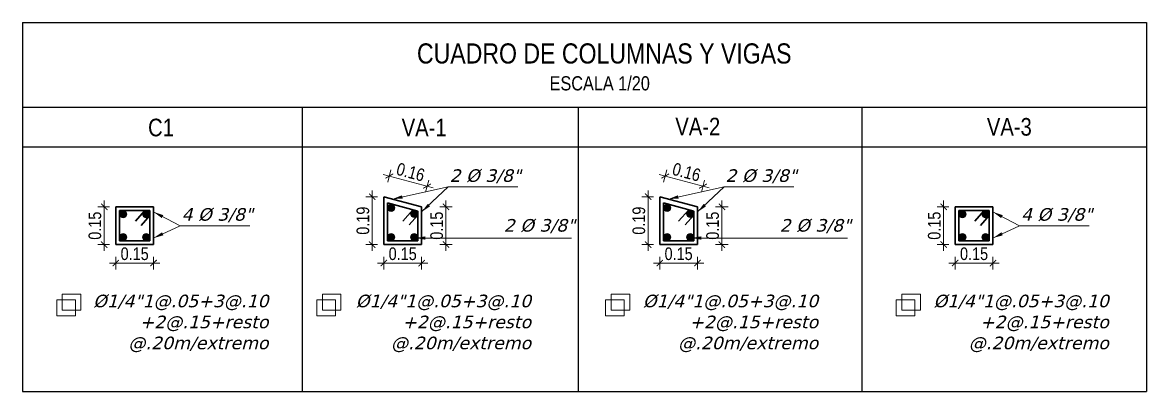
# Model space of a CAD drawing. Header units: metres. Extents: x 912 to 1393, y 476 to 584.
# Drawn here: x 1283.191 to 1287.652, y 500.835 to 502.301 of the extents above; entities that cross this region are included whole.
import ezdxf

# ---------------------------------------------------------------- set-up
doc = ezdxf.new("R2010")
doc.units = ezdxf.units.M
doc.linetypes.add('ACAD_ISO04W100', pattern=[30, 24, -3, 0, -3])
doc.layers.add('A_50_CotasExter', color=253, linetype='Continuous')
for name, color, linetype, lineweight in [('Acero', 152, 'Continuous', 35), ('AUX', 7, 'Continuous', 13), ('Cotas', 7, 'Continuous', 20), ('ESCALERA', 7, 'Continuous', 13), ('Especificaciones', 7, 'Continuous', 20), ('FIC-2ES_ACERO_', 160, 'Continuous', 30), ('FIC-2ES_COLUMNA', 152, 'Continuous', 30), ('pisos', 8, 'Continuous', 13)]:
    doc.layers.add(name, color=color, linetype=linetype, lineweight=lineweight)
doc.styles.add('-Arial Narrow', font='ARIALN.TTF')
doc.styles.add('3mm', font='simplex', dxfattribs={"height": 6})
doc.styles.add('ARIAL', font='arial.ttf')
doc.styles.add('R80_50', font='verdanai.ttf', dxfattribs={"height": 0.065})
doc.dimstyles.new('corte 25', dxfattribs={"dimtxt": 0.05, "dimasz": 0.025, "dimexe": 0.025, "dimexo": 0.0125, "dimgap": 0.0125, "dimtad": 1, "dimzin": 4, "dimdsep": 46, "dimtxsty": 'ARIAL', "dimblk": 'ARCHTICK', "dimcen": 0.025, "dimdle": 0.025, "dimclrd": 256, "dimclre": 256, "dimclrt": 7, "dimadec": 0, "dimazin": 0, "dimtfac": 1, "dimtix": 1, "dimtmove": 0, "dimatfit": 3, "dimfxl": 0.1, "dimlwd": -1, "dimarcsym": 0})
doc.dimstyles.new('Esc 1_20n', dxfattribs={"dimscale": 0.02, "dimtxt": 2, "dimasz": 1, "dimexe": 1, "dimexo": 1, "dimgap": 0.45, "dimtad": 1, "dimtoh": 1, "dimzin": 3, "dimdsep": 46, "dimtxsty": '-Arial Narrow', "dimblk": 'ARCHTICK', "dimcen": 1, "dimdle": 1, "dimclrd": 252, "dimclre": 252, "dimclrt": 252, "dimadec": 0, "dimazin": 0, "dimtfac": 1, "dimtix": 1, "dimtmove": 1, "dimatfit": 2, "dimldrblk": 'ARCHTICK', "dimfxl": 1, "dimfxlon": 1, "dimtolj": 2, "dimlwd": 5, "dimlwe": 5, "dimarcsym": 0})

# ---------------------------------------------------------------- blocks, each defined once
blk = doc.blocks.new('_ArchTick')
at = {"layer": 'pisos', "color": 0, "const_width": 0.15}
blk.add_lwpolyline([(-0.5, -0.5), (0.5, 0.5)], dxfattribs=at)
blk = doc.blocks.new('*D303')
at = {"layer": 'A_50_CotasExter', "color": 252, "lineweight": 5, "transparency": 16777216}
for p, q in [((1283.5363, 501.3452), (1283.7363, 501.3452)), ((1283.5613, 501.3702), (1283.5613, 501.3202)), ((1283.7113, 501.3702), (1283.7113, 501.3202))]:
    blk.add_line(p, q, dxfattribs=at)
at = {"layer": 'DEFPOINTS', "color": 0, "lineweight": 20, "transparency": 16777216}
for p in [(1283.5613, 501.4187), (1283.7113, 501.4187), (1283.7113, 501.3452)]:
    blk.add_point(p, dxfattribs=at)
at = {"layer": 'A_50_CotasExter', "color": 252, "lineweight": 5, "transparency": 16777216, "xscale": 0.025, "yscale": 0.025, "zscale": 0.025, "rotation": 180}
blk.add_blockref('_ArchTick', (1283.5613, 501.3452), dxfattribs=at)
at = {"layer": 'A_50_CotasExter', "color": 252, "lineweight": 5, "transparency": 16777216, "xscale": 0.025, "yscale": 0.025, "zscale": 0.025}
blk.add_blockref('_ArchTick', (1283.7113, 501.3452), dxfattribs=at)
at = {"layer": 'A_50_CotasExter', "color": 252, "transparency": 16777216, "insert": (1283.6363, 501.382), "char_height": 0.05, "attachment_point": 5, "style": '-Arial Narrow'}
blk.add_mtext('\\A2;0.15', dxfattribs=at)
blk = doc.blocks.new('*D304')
at = {"layer": 'A_50_CotasExter', "color": 252, "lineweight": 5, "transparency": 16777216}
for p, q in [((1283.5363, 501.5687), (1283.4904, 501.5687)), ((1283.5154, 501.5937), (1283.5154, 501.3937)), ((1283.5363, 501.4187), (1283.4904, 501.4187))]:
    blk.add_line(p, q, dxfattribs=at)
at = {"layer": 'DEFPOINTS', "color": 0, "lineweight": 20, "transparency": 16777216}
for p in [(1283.5613, 501.5687), (1283.5154, 501.4187), (1283.5613, 501.4187)]:
    blk.add_point(p, dxfattribs=at)
at = {"layer": 'A_50_CotasExter', "color": 252, "lineweight": 5, "transparency": 16777216, "xscale": 0.025, "yscale": 0.025, "zscale": 0.025}
for p, rotation in [((1283.5154, 501.5687), 90), ((1283.5154, 501.4187), 270)]:
    blk.add_blockref('_ArchTick', p, dxfattribs=dict(at, rotation=rotation))
at = {"layer": 'A_50_CotasExter', "color": 252, "transparency": 16777216, "insert": (1283.4786, 501.4937), "char_height": 0.05, "attachment_point": 5, "rotation": 90, "style": '-Arial Narrow'}
blk.add_mtext('\\A2;0.15', dxfattribs=at)
blk = doc.blocks.new('*D305')
at = {"layer": 'A_50_CotasExter', "color": 252, "lineweight": 5, "transparency": 16777216}
for p, q in [((1284.6, 501.3452), (1284.8, 501.3452)), ((1284.625, 501.3702), (1284.625, 501.3202)), ((1284.775, 501.3702), (1284.775, 501.3202))]:
    blk.add_line(p, q, dxfattribs=at)
at = {"layer": 'DEFPOINTS', "color": 0, "lineweight": 20, "transparency": 16777216}
for p in [(1284.625, 501.4187), (1284.775, 501.4187), (1284.775, 501.3452)]:
    blk.add_point(p, dxfattribs=at)
at = {"layer": 'A_50_CotasExter', "color": 252, "lineweight": 5, "transparency": 16777216, "xscale": 0.025, "yscale": 0.025, "zscale": 0.025, "rotation": 180}
blk.add_blockref('_ArchTick', (1284.625, 501.3452), dxfattribs=at)
at = {"layer": 'A_50_CotasExter', "color": 252, "lineweight": 5, "transparency": 16777216, "xscale": 0.025, "yscale": 0.025, "zscale": 0.025}
blk.add_blockref('_ArchTick', (1284.775, 501.3452), dxfattribs=at)
at = {"layer": 'A_50_CotasExter', "color": 252, "transparency": 16777216, "insert": (1284.7, 501.382), "char_height": 0.05, "attachment_point": 5, "style": '-Arial Narrow'}
blk.add_mtext('\\A2;0.15', dxfattribs=at)
blk = doc.blocks.new('*D306')
at = {"layer": 'A_50_CotasExter', "color": 252, "lineweight": 5, "transparency": 16777216}
for p, q in [((1284.6, 501.6087), (1284.5541, 501.6087)), ((1284.5791, 501.6337), (1284.5791, 501.3937)), ((1284.6, 501.4187), (1284.5541, 501.4187))]:
    blk.add_line(p, q, dxfattribs=at)
at = {"layer": 'DEFPOINTS', "color": 0, "lineweight": 20, "transparency": 16777216}
for p in [(1284.625, 501.6087), (1284.5791, 501.4187), (1284.625, 501.4187)]:
    blk.add_point(p, dxfattribs=at)
at = {"layer": 'A_50_CotasExter', "color": 252, "lineweight": 5, "transparency": 16777216, "xscale": 0.025, "yscale": 0.025, "zscale": 0.025}
for p, rotation in [((1284.5791, 501.6087), 90), ((1284.5791, 501.4187), 270)]:
    blk.add_blockref('_ArchTick', p, dxfattribs=dict(at, rotation=rotation))
at = {"layer": 'A_50_CotasExter', "color": 252, "transparency": 16777216, "insert": (1284.5423, 501.5137), "char_height": 0.05, "attachment_point": 5, "rotation": 90, "style": '-Arial Narrow'}
blk.add_mtext('\\A2;0.19', dxfattribs=at)
blk = doc.blocks.new('*D309')
at = {"layer": 'A_50_CotasExter', "color": 252, "lineweight": 5, "transparency": 16777216}
for p, q in [((1284.8468, 501.5687), (1284.8968, 501.5687)), ((1284.8718, 501.3937), (1284.8718, 501.5937)), ((1284.8468, 501.4187), (1284.8968, 501.4187))]:
    blk.add_line(p, q, dxfattribs=at)
at = {"layer": 'DEFPOINTS', "color": 0, "lineweight": 20, "transparency": 16777216}
for p in [(1284.775, 501.5687), (1284.8718, 501.5687), (1284.775, 501.4187)]:
    blk.add_point(p, dxfattribs=at)
at = {"layer": 'A_50_CotasExter', "color": 252, "lineweight": 5, "transparency": 16777216, "xscale": 0.025, "yscale": 0.025, "zscale": 0.025}
for p, rotation in [((1284.8718, 501.5687), 90), ((1284.8718, 501.4187), 270)]:
    blk.add_blockref('_ArchTick', p, dxfattribs=dict(at, rotation=rotation))
at = {"layer": 'A_50_CotasExter', "color": 252, "transparency": 16777216, "insert": (1284.835, 501.4937), "char_height": 0.05, "attachment_point": 5, "rotation": 90, "style": '-Arial Narrow'}
blk.add_mtext('\\A2;0.15', dxfattribs=at)
blk = doc.blocks.new('*D310')
at = {"layer": 'A_50_CotasExter', "color": 252, "lineweight": 5, "transparency": 16777216}
for p, q in [((1284.6227, 501.6974), (1284.8211, 501.6445)), ((1284.6405, 501.6668), (1284.6533, 501.7151)), ((1284.7905, 501.6268), (1284.8033, 501.6751))]:
    blk.add_line(p, q, dxfattribs=at)
at = {"layer": 'DEFPOINTS', "color": 0, "lineweight": 20, "transparency": 16777216}
for p in [(1284.7969, 501.651), (1284.625, 501.6087), (1284.775, 501.5687)]:
    blk.add_point(p, dxfattribs=at)
at = {"layer": 'A_50_CotasExter', "color": 252, "lineweight": 5, "transparency": 16777216, "xscale": 0.025, "yscale": 0.025, "zscale": 0.025}
for p, rotation in [((1284.6469, 501.691), 165.0685828240693), ((1284.7969, 501.651), 345.0685828240693)]:
    blk.add_blockref('_ArchTick', p, dxfattribs=dict(at, rotation=rotation))
at = {"layer": 'A_50_CotasExter', "color": 252, "transparency": 16777216, "insert": (1284.7314, 501.7065), "char_height": 0.05, "attachment_point": 5, "rotation": 345.0686, "style": '-Arial Narrow'}
blk.add_mtext('\\A2;0.16', dxfattribs=at)
blk = doc.blocks.new('*D307')
at = {"layer": 'A_50_CotasExter', "color": 252, "lineweight": 5, "transparency": 16777216}
for p, q in [((1285.6951, 501.3452), (1285.8951, 501.3452)), ((1285.7201, 501.3702), (1285.7201, 501.3202)), ((1285.8701, 501.3702), (1285.8701, 501.3202))]:
    blk.add_line(p, q, dxfattribs=at)
at = {"layer": 'DEFPOINTS', "color": 0, "lineweight": 20, "transparency": 16777216}
for p in [(1285.7201, 501.4187), (1285.8701, 501.4187), (1285.8701, 501.3452)]:
    blk.add_point(p, dxfattribs=at)
at = {"layer": 'A_50_CotasExter', "color": 252, "lineweight": 5, "transparency": 16777216, "xscale": 0.025, "yscale": 0.025, "zscale": 0.025, "rotation": 180}
blk.add_blockref('_ArchTick', (1285.7201, 501.3452), dxfattribs=at)
at = {"layer": 'A_50_CotasExter', "color": 252, "lineweight": 5, "transparency": 16777216, "xscale": 0.025, "yscale": 0.025, "zscale": 0.025}
blk.add_blockref('_ArchTick', (1285.8701, 501.3452), dxfattribs=at)
at = {"layer": 'A_50_CotasExter', "color": 252, "transparency": 16777216, "insert": (1285.7951, 501.382), "char_height": 0.05, "attachment_point": 5, "style": '-Arial Narrow'}
blk.add_mtext('\\A2;0.15', dxfattribs=at)
blk = doc.blocks.new('*D308')
at = {"layer": 'A_50_CotasExter', "color": 252, "lineweight": 5, "transparency": 16777216}
for p, q in [((1285.6951, 501.6087), (1285.6492, 501.6087)), ((1285.6742, 501.6337), (1285.6742, 501.3937)), ((1285.6951, 501.4187), (1285.6492, 501.4187))]:
    blk.add_line(p, q, dxfattribs=at)
at = {"layer": 'DEFPOINTS', "color": 0, "lineweight": 20, "transparency": 16777216}
for p in [(1285.7201, 501.6087), (1285.6742, 501.4187), (1285.7201, 501.4187)]:
    blk.add_point(p, dxfattribs=at)
at = {"layer": 'A_50_CotasExter', "color": 252, "lineweight": 5, "transparency": 16777216, "xscale": 0.025, "yscale": 0.025, "zscale": 0.025}
for p, rotation in [((1285.6742, 501.6087), 90), ((1285.6742, 501.4187), 270)]:
    blk.add_blockref('_ArchTick', p, dxfattribs=dict(at, rotation=rotation))
at = {"layer": 'A_50_CotasExter', "color": 252, "transparency": 16777216, "insert": (1285.6374, 501.5137), "char_height": 0.05, "attachment_point": 5, "rotation": 90, "style": '-Arial Narrow'}
blk.add_mtext('\\A2;0.19', dxfattribs=at)
blk = doc.blocks.new('*D312')
at = {"layer": 'A_50_CotasExter', "color": 252, "lineweight": 5, "transparency": 16777216}
for p, q in [((1285.9419, 501.5687), (1285.9919, 501.5687)), ((1285.9669, 501.3937), (1285.9669, 501.5937)), ((1285.9419, 501.4187), (1285.9919, 501.4187))]:
    blk.add_line(p, q, dxfattribs=at)
at = {"layer": 'DEFPOINTS', "color": 0, "lineweight": 20, "transparency": 16777216}
for p in [(1285.8701, 501.5687), (1285.9669, 501.5687), (1285.8701, 501.4187)]:
    blk.add_point(p, dxfattribs=at)
at = {"layer": 'A_50_CotasExter', "color": 252, "lineweight": 5, "transparency": 16777216, "xscale": 0.025, "yscale": 0.025, "zscale": 0.025}
for p, rotation in [((1285.9669, 501.5687), 90), ((1285.9669, 501.4187), 270)]:
    blk.add_blockref('_ArchTick', p, dxfattribs=dict(at, rotation=rotation))
at = {"layer": 'A_50_CotasExter', "color": 252, "transparency": 16777216, "insert": (1285.9301, 501.4937), "char_height": 0.05, "attachment_point": 5, "rotation": 90, "style": '-Arial Narrow'}
blk.add_mtext('\\A2;0.15', dxfattribs=at)
blk = doc.blocks.new('*D311')
at = {"layer": 'A_50_CotasExter', "color": 252, "lineweight": 5, "transparency": 16777216}
for p, q in [((1285.7178, 501.6974), (1285.9161, 501.6445)), ((1285.7355, 501.6668), (1285.7484, 501.7151)), ((1285.8855, 501.6268), (1285.8984, 501.6751))]:
    blk.add_line(p, q, dxfattribs=at)
at = {"layer": 'DEFPOINTS', "color": 0, "lineweight": 20, "transparency": 16777216}
for p in [(1285.892, 501.651), (1285.7201, 501.6087), (1285.8701, 501.5687)]:
    blk.add_point(p, dxfattribs=at)
at = {"layer": 'A_50_CotasExter', "color": 252, "lineweight": 5, "transparency": 16777216, "xscale": 0.025, "yscale": 0.025, "zscale": 0.025}
for p, rotation in [((1285.742, 501.691), 165.0685828240693), ((1285.892, 501.651), 345.0685828240693)]:
    blk.add_blockref('_ArchTick', p, dxfattribs=dict(at, rotation=rotation))
at = {"layer": 'A_50_CotasExter', "color": 252, "transparency": 16777216, "insert": (1285.8265, 501.7065), "char_height": 0.05, "attachment_point": 5, "rotation": 345.0686, "style": '-Arial Narrow'}
blk.add_mtext('\\A2;0.16', dxfattribs=at)
blk = doc.blocks.new('*D313')
at = {"layer": 'A_50_CotasExter', "color": 252, "lineweight": 5, "transparency": 16777216}
for p, q in [((1286.8677, 501.3452), (1287.0677, 501.3452)), ((1286.8927, 501.3702), (1286.8927, 501.3202)), ((1287.0427, 501.3702), (1287.0427, 501.3202))]:
    blk.add_line(p, q, dxfattribs=at)
at = {"layer": 'DEFPOINTS', "color": 0, "lineweight": 20, "transparency": 16777216}
for p in [(1286.8927, 501.4187), (1287.0427, 501.4187), (1287.0427, 501.3452)]:
    blk.add_point(p, dxfattribs=at)
at = {"layer": 'A_50_CotasExter', "color": 252, "lineweight": 5, "transparency": 16777216, "xscale": 0.025, "yscale": 0.025, "zscale": 0.025, "rotation": 180}
blk.add_blockref('_ArchTick', (1286.8927, 501.3452), dxfattribs=at)
at = {"layer": 'A_50_CotasExter', "color": 252, "lineweight": 5, "transparency": 16777216, "xscale": 0.025, "yscale": 0.025, "zscale": 0.025}
blk.add_blockref('_ArchTick', (1287.0427, 501.3452), dxfattribs=at)
at = {"layer": 'A_50_CotasExter', "color": 252, "transparency": 16777216, "insert": (1286.9677, 501.382), "char_height": 0.05, "attachment_point": 5, "style": '-Arial Narrow'}
blk.add_mtext('\\A2;0.15', dxfattribs=at)
blk = doc.blocks.new('*D314')
at = {"layer": 'A_50_CotasExter', "color": 252, "lineweight": 5, "transparency": 16777216}
for p, q in [((1286.8677, 501.5687), (1286.8218, 501.5687)), ((1286.8468, 501.5937), (1286.8468, 501.3937)), ((1286.8677, 501.4187), (1286.8218, 501.4187))]:
    blk.add_line(p, q, dxfattribs=at)
at = {"layer": 'DEFPOINTS', "color": 0, "lineweight": 20, "transparency": 16777216}
for p in [(1286.8927, 501.5687), (1286.8468, 501.4187), (1286.8927, 501.4187)]:
    blk.add_point(p, dxfattribs=at)
at = {"layer": 'A_50_CotasExter', "color": 252, "lineweight": 5, "transparency": 16777216, "xscale": 0.025, "yscale": 0.025, "zscale": 0.025}
for p, rotation in [((1286.8468, 501.5687), 90), ((1286.8468, 501.4187), 270)]:
    blk.add_blockref('_ArchTick', p, dxfattribs=dict(at, rotation=rotation))
at = {"layer": 'A_50_CotasExter', "color": 252, "transparency": 16777216, "insert": (1286.81, 501.4937), "char_height": 0.05, "attachment_point": 5, "rotation": 90, "style": '-Arial Narrow'}
blk.add_mtext('\\A2;0.15', dxfattribs=at)

msp = doc.modelspace()

# ---------------------------------------------------------------- hatches: boundary and pattern name
at = {"layer": 'FIC-2ES_ACERO_', "ltscale": 0.1}
for points in [[(1284.6689, 501.565, -1), (1284.64, 501.565, -1)], [(1285.7639, 501.565, -1), (1285.7351, 501.565, -1)], [(1283.6051, 501.5394, -1), (1283.5763, 501.5394, -1)], [(1283.6963, 501.5394, -1), (1283.6674, 501.5394, -1)], [(1284.76, 501.541, -1), (1284.7311, 501.541, -1)], [(1285.8551, 501.541, -1), (1285.8262, 501.541, -1)], [(1286.9366, 501.5394, -1), (1286.9077, 501.5394, -1)], [(1287.0277, 501.5394, -1), (1286.9988, 501.5394, -1)], [(1283.6051, 501.4482, -1), (1283.5763, 501.4482, -1)], [(1283.6963, 501.4482, -1), (1283.6674, 501.4482, -1)], [(1284.6689, 501.4482, -1), (1284.64, 501.4482, -1)], [(1284.76, 501.4482, -1), (1284.7311, 501.4482, -1)], [(1285.7639, 501.4482, -1), (1285.7351, 501.4482, -1)], [(1285.8551, 501.4482, -1), (1285.8262, 501.4482, -1)], [(1286.9366, 501.4482, -1), (1286.9077, 501.4482, -1)], [(1287.0277, 501.4482, -1), (1286.9988, 501.4482, -1)]]:
    msp.add_hatch(color=256, dxfattribs=at).paths.add_polyline_path(points)

# ---------------------------------------------------------------- linework, layer by layer
at = {"layer": 'Acero', "ltscale": 0.1}
for p, q in [((1284.76, 501.552), (1284.64, 501.584)), ((1284.64, 501.584), (1284.64, 501.4337)), ((1285.8551, 501.552), (1285.7351, 501.584)), ((1285.7351, 501.584), (1285.7351, 501.4337)), ((1283.6963, 501.5537), (1283.5763, 501.5537)), ((1283.5763, 501.5537), (1283.5763, 501.4337)), ((1283.6749, 501.5524), (1283.6392, 501.5118)), ((1283.6963, 501.5339), (1283.6618, 501.4948)), ((1283.6963, 501.4337), (1283.6963, 501.5537)), ((1284.7404, 501.5573), (1284.7001, 501.5116)), ((1284.76, 501.5357), (1284.7255, 501.4966)), ((1284.76, 501.4337), (1284.76, 501.552)), ((1285.8354, 501.5573), (1285.7952, 501.5116)), ((1285.8551, 501.5357), (1285.8206, 501.4966)), ((1285.8551, 501.4337), (1285.8551, 501.552)), ((1287.0277, 501.5537), (1286.9077, 501.5537)), ((1286.9077, 501.5537), (1286.9077, 501.4337)), ((1287.0064, 501.5524), (1286.9706, 501.5118)), ((1287.0277, 501.5339), (1286.9932, 501.4948)), ((1287.0277, 501.4337), (1287.0277, 501.5537)), ((1283.5763, 501.4337), (1283.6963, 501.4337)), ((1284.64, 501.4337), (1284.76, 501.4337)), ((1285.7351, 501.4337), (1285.8551, 501.4337)), ((1286.9077, 501.4337), (1287.0277, 501.4337))]:
    msp.add_line(p, q, dxfattribs=at)
at = {"layer": 'Acero', "lineweight": 15, "ltscale": 0.1}
for points in [[(1283.3491, 501.1584), (1283.4231, 501.1584), (1283.4231, 501.222), (1283.3491, 501.222)], [(1284.3812, 501.1584), (1284.4551, 501.1584), (1284.4551, 501.222), (1284.3812, 501.222)], [(1285.527, 501.1584), (1285.6009, 501.1584), (1285.6009, 501.222), (1285.527, 501.222)], [(1286.6806, 501.1584), (1286.7545, 501.1584), (1286.7545, 501.222), (1286.6806, 501.222)], [(1283.327, 501.1356), (1283.401, 501.1356), (1283.401, 501.1993), (1283.327, 501.1993)], [(1284.359, 501.1356), (1284.433, 501.1356), (1284.433, 501.1993), (1284.359, 501.1993)], [(1285.5049, 501.1356), (1285.5788, 501.1356), (1285.5788, 501.1993), (1285.5049, 501.1993)], [(1286.6585, 501.1356), (1286.7324, 501.1356), (1286.7324, 501.1993), (1286.6585, 501.1993)]]:
    msp.add_lwpolyline(points, close=True, dxfattribs=at)
at = {"layer": 'AUX', "lineweight": 25, "ltscale": 0.1}
for p, q in [((1283.191, 502.3011), (1287.6521, 502.3011)), ((1283.191, 502.3011), (1283.191, 500.835)), ((1287.6521, 502.3011), (1287.6521, 500.835)), ((1283.191, 501.9641), (1287.6521, 501.9641)), ((1284.3012, 501.9641), (1284.3012, 500.835)), ((1285.3967, 501.9641), (1285.3967, 500.835)), ((1286.5225, 501.9641), (1286.5225, 500.835)), ((1283.191, 501.8065), (1287.6521, 501.8065)), ((1283.191, 500.835), (1287.6521, 500.835))]:
    msp.add_line(p, q, dxfattribs=at)
at = {"layer": 'FIC-2ES_ACERO_', "lineweight": 13, "ltscale": 0.1}
for centre in [(1284.6544, 501.565), (1285.7495, 501.565), (1283.5907, 501.5394), (1283.6818, 501.5394), (1284.7455, 501.541), (1285.8406, 501.541), (1286.9221, 501.5394), (1287.0133, 501.5394), (1283.5907, 501.4482), (1283.6818, 501.4482), (1284.6544, 501.4482), (1284.7455, 501.4482), (1285.7495, 501.4482), (1285.8406, 501.4482), (1286.9221, 501.4482), (1287.0133, 501.4482)]:
    msp.add_circle(centre, 0.0144, dxfattribs=at)
at = {"layer": 'FIC-2ES_COLUMNA', "ltscale": 0.1}
for p, q in [((1284.775, 501.5687), (1284.625, 501.6087)), ((1284.625, 501.6087), (1284.625, 501.4187)), ((1285.8701, 501.5687), (1285.7201, 501.6087)), ((1285.7201, 501.6087), (1285.7201, 501.4187)), ((1283.7113, 501.5687), (1283.5613, 501.5687)), ((1283.5613, 501.5687), (1283.5613, 501.4187)), ((1283.7113, 501.4187), (1283.7113, 501.5687)), ((1284.775, 501.4187), (1284.775, 501.5687)), ((1285.8701, 501.4187), (1285.8701, 501.5687)), ((1287.0427, 501.5687), (1286.8927, 501.5687)), ((1286.8927, 501.5687), (1286.8927, 501.4187)), ((1287.0427, 501.4187), (1287.0427, 501.5687)), ((1283.5613, 501.4187), (1283.7113, 501.4187)), ((1284.625, 501.4187), (1284.775, 501.4187)), ((1285.7201, 501.4187), (1285.8701, 501.4187)), ((1286.8927, 501.4187), (1287.0427, 501.4187))]:
    msp.add_line(p, q, dxfattribs=at)

# ---------------------------------------------------------------- texts
at = {"layer": 'Cotas', "lineweight": 13, "ltscale": 0.1, "char_height": 0.05, "width": 0.387333, "attachment_point": 3, "style": 'R80_50'}
for insert in [(1285.3843, 501.5202), (1286.4794, 501.5202)]:
    msp.add_mtext('\\A1;\\pxt6;2 Ø 3/8"', dxfattribs=dict(at, insert=insert))
at = {"layer": 'ESCALERA', "attachment_point": 7, "style": '3mm'}
for s, insert, char_height, width in [('\\pxqc;{\\fArial Narrow|b0|i0|c0|p34;CUADRO DE COLUMNAS Y VIGAS}', (1284.5331, 502.1368), 0.08, 1.93369), ('\\pxqc;{\\fArial Narrow|b0|i0|c0|p34;ESCALA 1/20}', (1285.1979, 502.0304), 0.0563, 0.568242), ('\\pxqc;{\\fArial Narrow|b0|i0|c0|p34;C1}', (1283.4567, 501.8478), 0.07, 0.568242), ('\\pxqc;{\\fArial Narrow|b0|i0|c0|p34;VA-1}', (1284.5011, 501.8486), 0.07, 0.568242), ('\\pxqc;{\\fArial Narrow|b0|i0|c0|p34;VA-2}', (1285.587, 501.8525), 0.07, 0.568242), ('\\pxqc;{\\fArial Narrow|b0|i0|c0|p34;VA-3}', (1286.8235, 501.8505), 0.07, 0.568242)]:
    msp.add_mtext(s, dxfattribs=dict(at, insert=insert, char_height=char_height, width=width))
at = {"layer": 'Especificaciones', "linetype": 'ACAD_ISO04W100', "char_height": 0.05, "width": 0.387333, "attachment_point": 3, "style": 'R80_50'}
for s, insert in [('\\A1;2 Ø 3/8"', (1285.1692, 501.7178)), ('\\A1;2 Ø 3/8"', (1286.2643, 501.7178)), ('\\A1;4 Ø 3/8"', (1284.1055, 501.5636)), ('\\A1;4 Ø 3/8"', (1287.437, 501.5636)), ('\\A1;Ø1/4"1@.05+3@.10\\P+2@.15+resto \\P@.20m/extremo ', (1284.1674, 501.2197)), ('\\A1;Ø1/4"1@.05+3@.10\\P+2@.15+resto \\P@.20m/extremo ', (1285.2097, 501.2197)), ('\\A1;Ø1/4"1@.05+3@.10\\P+2@.15+resto \\P@.20m/extremo ', (1286.3491, 501.2197)), ('\\A1;Ø1/4"1@.05+3@.10\\P+2@.15+resto \\P@.20m/extremo ', (1287.5026, 501.2197))]:
    msp.add_mtext(s, dxfattribs=dict(at, insert=insert))

# ---------------------------------------------------------------- dimensions: what is measured, and where the dimension line sits
at = {"layer": 'A_50_CotasExter'}
for p1, p2, distance, picture, middle in [((1284.625, 501.6087), (1284.775, 501.5687), 0.0851, '*D310', (1284.7314, 501.7065)), ((1285.7201, 501.6087), (1285.8701, 501.5687), 0.0851, '*D311', (1285.8265, 501.7065)), ((1284.625, 501.6087), (1284.625, 501.4187), -0.0459, '*D306', (1284.5423, 501.5137)), ((1285.7201, 501.6087), (1285.7201, 501.4187), -0.0459, '*D308', (1285.6374, 501.5137)), ((1283.5613, 501.5687), (1283.5613, 501.4187), -0.0459, '*D304', (1283.4786, 501.4937)), ((1284.775, 501.4187), (1284.775, 501.5687), -0.0968, '*D309', (1284.835, 501.4937)), ((1285.8701, 501.4187), (1285.8701, 501.5687), -0.0968, '*D312', (1285.9301, 501.4937)), ((1286.8927, 501.5687), (1286.8927, 501.4187), -0.0459, '*D314', (1286.81, 501.4937)), ((1283.5613, 501.4187), (1283.7113, 501.4187), -0.0736, '*D303', (1283.6363, 501.382)), ((1284.625, 501.4187), (1284.775, 501.4187), -0.0736, '*D305', (1284.7, 501.382)), ((1285.7201, 501.4187), (1285.8701, 501.4187), -0.0736, '*D307', (1285.7951, 501.382)), ((1286.8927, 501.4187), (1287.0427, 501.4187), -0.0736, '*D313', (1286.9677, 501.382))]:
    dim = msp.add_aligned_dim(p1=p1, p2=p2, distance=distance, dimstyle='Esc 1_20n', override={"dimscale": 0.025}, dxfattribs=at)
    dim.commit()
    dim.dimension.update_dxf_attribs({"geometry": picture, "text_midpoint": middle})

# ---------------------------------------------------------------- leaders
at = {"layer": 'Cotas', "lineweight": 13, "ltscale": 0.1}
for points in [[(1284.6596, 501.5995), (1284.8806, 501.6479), (1285.1566, 501.6479)], [(1284.775, 501.5482), (1284.8806, 501.6479), (1285.1566, 501.6479)], [(1285.7546, 501.5995), (1285.9757, 501.6479), (1286.2517, 501.6479)], [(1285.8701, 501.5482), (1285.9757, 501.6479), (1286.2517, 501.6479)], [(1283.7113, 501.5482), (1283.8169, 501.4936), (1284.0929, 501.4936)], [(1287.0427, 501.5482), (1287.1483, 501.4936), (1287.4243, 501.4936)], [(1283.7113, 501.4448), (1283.8169, 501.4936), (1284.0929, 501.4936)], [(1287.0427, 501.4448), (1287.1483, 501.4936), (1287.4243, 501.4936)], [(1284.7503, 501.4448), (1285.3704, 501.4448)], [(1285.8454, 501.4448), (1286.4655, 501.4448)]]:
    msp.add_leader(points, dimstyle='corte 25', override={"dimasz": 0.04, "dimtad": 0}, dxfattribs=at)

doc.saveas('drawing.dxf')
